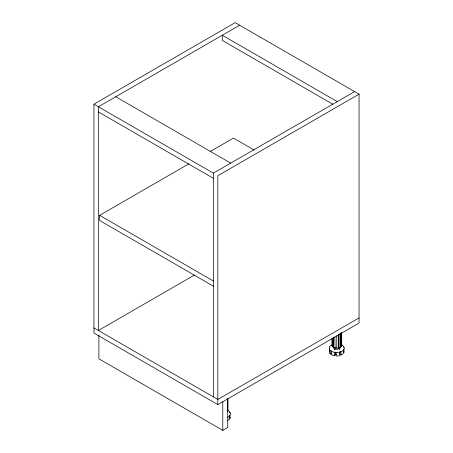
<?xml version="1.0" encoding="UTF-8"?>
<svg xmlns="http://www.w3.org/2000/svg" width="453" height="453" viewBox="0 0 453 453"><rect width="100%" height="100%" fill="white"/><g stroke="black" fill="none" stroke-linecap="round" stroke-linejoin="round"><path stroke-width="0.68" d="M329.461 351.296L329.461 348.012M340.265 333.436L340.265 347.4L338.657 348.017L338.657 334.756M340.265 347.4L339.993 347.292L341.341 346.471L341.341 332.411M341.392 332.847L341.392 345.413L341.721 345.373L341.721 332.808M331.93 353.521L330.747 354.093L330.747 350.809L331.602 351.392L331.602 354.676L332.887 355.56L334.852 355.758L335.248 352.468M341.341 346.471L341.721 345.373M333.567 347.621L334.422 349.461L339.62 349.065L340.067 348.114M230.724 417.366L230.022 418.464L230.022 415.18L229.558 415.905L229.558 419.189L227.7 420.503M334.422 349.461L335.531 347.779M332.179 338.091L332.179 346.471L333.255 347.4L333.436 337.468M334.863 336.851L335.044 347.859L333.436 347.241M331.726 345.016L329.456 346.585L329.461 349.654L332.887 351.998L338.119 352.53L342.717 350.99L344.529 348.108L342.7 345.226L341.386 344.79M93.941 104.19L235.169 22.65L359.059 94.173L359.059 323.063L217.831 404.603L93.941 333.074L93.941 104.19L213.369 173.142L354.597 91.602M239.631 25.226L98.403 106.766L98.403 330.497L194.388 275.079M213.386 286.16L99.637 220.492L99.637 215.339L188.839 163.844M210.22 151.5L233.437 138.091L254.229 150.096M359.059 94.173L217.831 175.713L217.831 404.603M359.059 317.91L217.831 399.45L93.941 327.927M98.896 335.101L98.896 358.827L222.785 430.35L227.74 427.49L227.74 398.878M227.525 417.179L228.856 416.726L230.724 413.81L228.929 410.911L227.61 410.475M339.829 351.998L339.829 353.969L341.12 355.084L343.397 353.465L343.397 350.18L343.85 349.461L343.85 352.745L343.844 349.269M227.565 411.131L227.893 411.092L227.893 398.527M331.8 345.373L332.123 345.339L332.123 338.357M332.179 346.471L332.502 346.432M338.657 348.017L334.863 348.017M335.248 354.444L336.551 354.574M337.253 101.614L222.287 35.238L222.287 40.391L332.972 104.292M115.747 96.749L230.713 163.125M98.403 111.914L213.369 178.289M99.637 215.339L213.386 281.013M330.747 354.093L329.461 353.21L329.461 348.776M338.119 347.678L339.62 349.065M343.391 346.579L343.844 347.298M229.603 412.275L230.05 412.994M341.064 333.097L341.064 346.364M340.99 355.129L340.99 351.839L339.716 352.27L339.716 355.554L338.119 356.086L336.154 355.888L336.154 352.604L334.852 352.474L334.852 355.758M339.993 333.329L339.993 347.292M338.595 334.569L338.595 347.83M336.76 335.673L336.76 348.238M333.255 337.627L333.255 347.4M222.785 401.737L222.785 430.35M213.369 173.142L213.369 396.873"/></g></svg>
